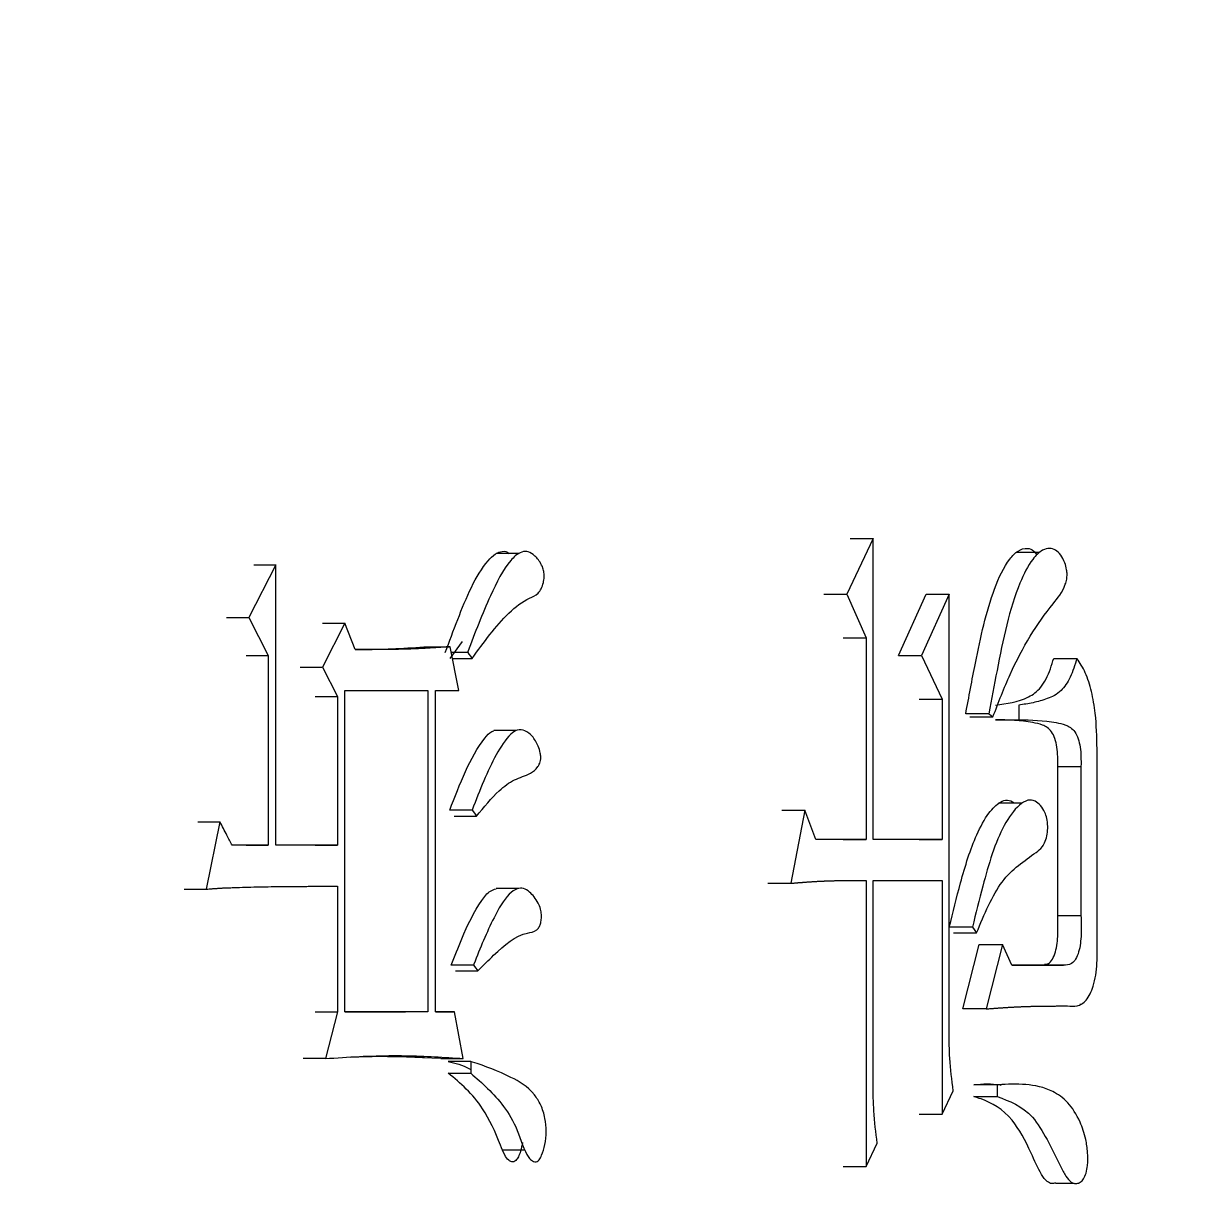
# Model space of a CAD drawing. Header units: millimetres. Extents: x 2371 to 4515, y 843 to 2359.
# Drawn here: x 3287.935 to 3292.25, y 1077.767 to 1082.064 of the extents above; entities that cross this region are included whole.
import ezdxf

# ---------------------------------------------------------------- set-up
doc = ezdxf.new("R2010")
doc.units = ezdxf.units.MM

msp = doc.modelspace()

# ---------------------------------------------------------------- linework, layer by layer
at = {"color": 7, "linetype": 'Continuous', "lineweight": 25}
for p, q in [((3291.0818, 1080.1558), (3290.9839, 1079.9503)), ((3291.0818, 1079.0416), (3291.0818, 1080.1558)), ((3289.769, 1080.1003), (3289.6853, 1080.1003)), ((3291.6982, 1080.1048), (3291.6118, 1080.1048)), ((3288.8699, 1080.0584), (3288.7694, 1079.8637)), ((3288.788, 1080.0584), (3288.8699, 1080.0584)), ((3288.8699, 1079.02), (3288.8699, 1080.0584)), ((3290.899, 1079.9503), (3290.9839, 1079.9503)), ((3290.9839, 1079.9503), (3291.0561, 1079.788)), ((3291.176, 1079.7231), (3291.2778, 1079.9503)), ((3291.3632, 1079.9503), (3291.2613, 1079.7231)), ((3291.2778, 1079.9503), (3291.3632, 1079.9503)), ((3291.3632, 1078.3277), (3291.3632, 1079.9503)), ((3288.6876, 1079.8637), (3288.7694, 1079.8637)), ((3288.7694, 1079.8637), (3288.842, 1079.7231)), ((3289.1252, 1079.8421), (3289.0422, 1079.6798)), ((3289.043, 1079.8421), (3289.1252, 1079.8421)), ((3289.1639, 1079.7447), (3289.1252, 1079.8421)), ((3289.4323, 1079.7555), (3289.5151, 1079.7555)), ((3289.5603, 1079.775), (3289.5136, 1079.7124)), ((3289.5478, 1079.5933), (3289.5151, 1079.7555)), ((3290.9711, 1079.788), (3291.0561, 1079.788)), ((3291.0561, 1079.788), (3291.0561, 1079.0416)), ((3288.7602, 1079.7231), (3288.842, 1079.7231)), ((3288.842, 1079.7231), (3288.842, 1079.02)), ((3289.5805, 1079.7339), (3289.5195, 1079.7339)), ((3289.5238, 1079.7124), (3289.5968, 1079.7124)), ((3291.176, 1079.7231), (3291.2613, 1079.7231)), ((3291.2613, 1079.7231), (3291.3378, 1079.5609)), ((3291.7505, 1079.7123), (3291.8366, 1079.7123)), ((3288.9601, 1079.6798), (3289.0422, 1079.6798)), ((3289.0422, 1079.6798), (3289.0976, 1079.5716)), ((3289.1252, 1079.5933), (3289.4332, 1079.5933)), ((3289.4605, 1079.5933), (3289.5478, 1079.5933)), ((3289.0154, 1079.5716), (3289.0976, 1079.5716)), ((3289.0976, 1079.5716), (3289.0976, 1079.02)), ((3291.2524, 1079.5609), (3291.3378, 1079.5609)), ((3291.3378, 1079.5609), (3291.3378, 1079.0416)), ((3291.6212, 1079.5392), (3291.6212, 1079.4851)), ((3291.4398, 1079.4959), (3291.5255, 1079.4959)), ((3291.5354, 1079.4851), (3291.6212, 1079.4851)), ((3289.7613, 1079.4451), (3289.6776, 1079.4451)), ((3291.9113, 1078.6739), (3291.9113, 1079.377)), ((3291.7655, 1079.3121), (3291.8516, 1079.3121)), ((3291.7655, 1078.7604), (3291.7655, 1079.3121)), ((3291.8516, 1079.3121), (3291.8516, 1078.7604)), ((3290.7438, 1079.1498), (3290.8285, 1079.1498)), ((3290.8285, 1079.1498), (3290.7765, 1078.8794)), ((3290.87, 1079.0416), (3290.8285, 1079.1498)), ((3291.6331, 1079.1756), (3291.5467, 1079.1756)), ((3288.5813, 1079.1065), (3288.6629, 1079.1065)), ((3288.6629, 1079.1065), (3288.6123, 1078.8577)), ((3289.5299, 1079.1282), (3289.6131, 1079.1282)), ((3288.842, 1079.02), (3288.7078, 1079.02)), ((3288.7601, 1079.02), (3288.842, 1079.02)), ((3289.0976, 1079.02), (3288.8699, 1079.02)), ((3289.0154, 1079.02), (3289.0976, 1079.02)), ((3291.0561, 1079.0416), (3290.87, 1079.0416)), ((3290.9711, 1079.0416), (3291.0561, 1079.0416)), ((3291.3378, 1079.0416), (3291.0818, 1079.0416)), ((3291.2524, 1079.0416), (3291.3378, 1079.0416)), ((3291.0561, 1078.8902), (3291.0561, 1077.8301)), ((3291.0818, 1078.8902), (3291.3378, 1078.8902)), ((3291.0818, 1078.133), (3291.0818, 1078.8902)), ((3291.3378, 1078.8902), (3291.3377, 1078.0248)), ((3288.5308, 1078.8577), (3288.6123, 1078.8577)), ((3289.0976, 1078.8685), (3289.0976, 1078.4034)), ((3289.7694, 1078.8602), (3289.6857, 1078.8602)), ((3290.6918, 1078.8794), (3290.7765, 1078.8794)), ((3291.7655, 1078.7604), (3291.8516, 1078.7604)), ((3291.4495, 1078.7171), (3291.4648, 1078.6954)), ((3291.3792, 1078.6954), (3291.4648, 1078.6954)), ((3291.4145, 1078.4142), (3291.4751, 1078.6522)), ((3291.4751, 1078.6522), (3291.5608, 1078.6522)), ((3291.5608, 1078.6522), (3291.5001, 1078.4142)), ((3291.596, 1078.5765), (3291.5608, 1078.6522)), ((3289.6023, 1078.5764), (3289.5193, 1078.5764)), ((3289.5354, 1078.5548), (3289.6185, 1078.5548)), ((3291.7867, 1078.5765), (3291.596, 1078.5765)), ((3291.596, 1078.5765), (3291.7007, 1078.5765)), ((3291.7007, 1078.5765), (3291.7867, 1078.5765)), ((3291.5001, 1078.4142), (3291.4145, 1078.4142)), ((3291.8471, 1078.432), (3291.853, 1078.432)), ((3289.0154, 1078.4034), (3289.0976, 1078.4034)), ((3289.0976, 1078.4034), (3289.0533, 1078.2303)), ((3289.4332, 1078.4034), (3289.1252, 1078.4034)), ((3289.1252, 1078.4034), (3289.3502, 1078.4034)), ((3289.4332, 1078.4034), (3289.3505, 1078.4034)), ((3289.5315, 1078.4034), (3289.4605, 1078.4034)), ((3289.4605, 1078.4034), (3289.5315, 1078.4034)), ((3289.5641, 1078.2303), (3289.5315, 1078.4034)), ((3289.0533, 1078.2303), (3288.9711, 1078.2303)), ((3289.481, 1078.2303), (3289.4124, 1078.2334)), ((3289.4813, 1078.2303), (3289.5641, 1078.2303)), ((3289.5914, 1078.2195), (3289.5084, 1078.2195)), ((3289.5914, 1078.2195), (3289.5914, 1078.1763)), ((3289.5082, 1078.1764), (3289.5914, 1078.1764)), ((3291.3377, 1078.0248), (3291.3784, 1078.1113)), ((3291.5406, 1078.133), (3291.4549, 1078.133)), ((3291.5406, 1078.133), (3291.5406, 1078.0896)), ((3291.4549, 1078.0896), (3291.5406, 1078.0896)), ((3291.0561, 1077.8301), (3291.0973, 1077.9166)), ((3289.7085, 1077.8924), (3289.7922, 1077.8925)), ((3291.7569, 1077.7693), (3291.826, 1077.7693)), ((3291.8389, 1077.7693), (3291.8435, 1077.7693))]:
    msp.add_line(p, q, dxfattribs=at)
at = {"color": 7, "linetype": 'Continuous', "lineweight": 25, "flags": 128}
for points in [[(3290.9968, 1080.1558), (3291.0183, 1080.1558), (3291.05, 1080.1558), (3291.0818, 1080.1558)], [(3289.5805, 1079.7339), (3289.5846, 1079.7284), (3289.5907, 1079.7204), (3289.5968, 1079.7123)], [(3289.1252, 1078.4034), (3289.1252, 1078.9983), (3289.1252, 1079.5933)], [(3289.4332, 1079.5933), (3289.4332, 1078.9983), (3289.4332, 1078.4034)], [(3289.4605, 1078.4034), (3289.4605, 1078.9983), (3289.4605, 1079.5933)], [(3291.5103, 1079.5068), (3291.4829, 1079.5068), (3291.4538, 1079.5068), (3291.4246, 1079.5068)], [(3291.5103, 1079.5068), (3291.5179, 1079.5014), (3291.5255, 1079.4959)], [(3289.5968, 1079.1498), (3289.5665, 1079.1498), (3289.5401, 1079.1498), (3289.5139, 1079.1498)], [(3289.5968, 1079.1498), (3289.605, 1079.139), (3289.6131, 1079.1282)], [(3291.4495, 1078.7171), (3291.4173, 1078.7171), (3291.3906, 1078.7171), (3291.364, 1078.7171)], [(3289.6023, 1078.5764), (3289.6104, 1078.5656), (3289.6185, 1078.5548)], [(3291.2523, 1078.0248), (3291.2737, 1078.0248), (3291.295, 1078.0248), (3291.3164, 1078.0248), (3291.3377, 1078.0248)], [(3290.9711, 1077.8301), (3290.9923, 1077.8301), (3291.0136, 1077.8301), (3291.0348, 1077.8301), (3291.0561, 1077.8301)]]:
    msp.add_lwpolyline(points, dxfattribs=at)
at = {"color": 7, "linetype": 'Continuous', "lineweight": 25}
for points, knots in [([(3225.4822, 1078.8051), (3228.0425, 1078.83), (3231.6229, 1078.8648), (3236.8922, 1079.1435), (3241.3566, 1079.4788), (3246.6726, 1080.0445), (3252.2416, 1080.8178), (3258.0551, 1081.8278), (3264.0263, 1083.0839), (3270.1024, 1084.5945), (3276.2403, 1086.3652), (3282.4055, 1088.3994), (3288.5691, 1090.6989), (3294.7059, 1093.2641), (3300.794, 1096.0945), (3306.8136, 1099.1883), (3312.7463, 1102.5429), (3318.5754, 1106.1551), (3324.2852, 1110.0206), (3329.8607, 1114.1348), (3335.288, 1118.492), (3340.5537, 1123.0862), (3345.645, 1127.9107), (3350.5499, 1132.9584), (3355.2568, 1138.2213), (3359.7546, 1143.6913), (3364.0328, 1149.3595), (3368.0815, 1155.2168), (3371.8911, 1161.2534), (3375.4528, 1167.4592), (3378.758, 1173.8239), (3381.7989, 1180.3364), (3384.568, 1186.9857), (3387.0584, 1193.76), (3389.2638, 1200.6477), (3391.1784, 1207.6365), (3392.797, 1214.7141), (3394.1148, 1221.8678), (3395.1277, 1229.0848), (3395.8321, 1236.352), (3396.225, 1243.6562), (3396.3039, 1250.984), (3396.0669, 1258.3221), (3395.5127, 1265.6568), (3394.6406, 1272.9745), (3393.4503, 1280.2615), (3391.9421, 1287.5041), (3390.1171, 1294.6887), (3387.9767, 1301.8015), (3385.5228, 1308.829), (3382.758, 1315.7577), (3379.6853, 1322.574), (3376.3082, 1329.2646), (3372.6306, 1335.8165), (3368.6569, 1342.2165), (3364.3919, 1348.4518), (3359.8408, 1354.5099), (3355.0088, 1360.3782), (3349.9017, 1366.0446), (3344.5251, 1371.4972), (3339.0784, 1376.5448), (3333.605, 1381.197), (3328.1467, 1385.4665), (3322.5218, 1389.5088), (3316.7404, 1393.3172), (3310.8129, 1396.8854), (3304.7505, 1400.2074), (3298.5647, 1403.2776), (3292.2681, 1406.0911), (3285.8744, 1408.6431), (3279.3992, 1410.9292), (3272.8615, 1412.9454), (3266.2866, 1414.6879), (3259.7137, 1416.1528), (3253.2199, 1417.3343), (3246.9304, 1418.2314), (3241.4067, 1418.8148), (3236.5239, 1419.1824), (3231.6998, 1419.4222), (3225.7254, 1419.5393), (3220.2086, 1419.4289), (3214.9394, 1419.1572), (3210.475, 1418.8198), (3205.1589, 1418.2548), (3199.5899, 1417.4813), (3193.7765, 1416.4713), (3187.8052, 1415.2152), (3181.7292, 1413.7046), (3175.5912, 1411.9339), (3169.426, 1409.8997), (3163.2625, 1407.6002), (3157.1256, 1405.035), (3151.0375, 1402.2046), (3145.018, 1399.1109), (3139.0852, 1395.7562), (3133.2561, 1392.144), (3127.5464, 1388.2785), (3121.9708, 1384.1644), (3116.5435, 1379.8072), (3111.2779, 1375.2129), (3106.1865, 1370.3884), (3101.2816, 1365.3408), (3096.5748, 1360.0778), (3092.077, 1354.6078), (3087.7987, 1348.9396), (3083.7501, 1343.0824), (3079.9404, 1337.0457), (3076.3786, 1330.8399), (3073.0739, 1324.4751), (3070.0312, 1317.9632), (3067.2692, 1311.3117), (3064.9321, 1305.0296), (3063.6536, 1300.9245), (3063.0904, 1299.116)], [0, 0, 0, 0, 0.010207, 0.014274, 0.021037, 0.028056, 0.035587, 0.043451, 0.051578, 0.059911, 0.06841, 0.077044, 0.085791, 0.094634, 0.103558, 0.112554, 0.121612, 0.130726, 0.13989, 0.149098, 0.158347, 0.167633, 0.176954, 0.186306, 0.195688, 0.205098, 0.214535, 0.223996, 0.233481, 0.242989, 0.252518, 0.262068, 0.271639, 0.281229, 0.290838, 0.300466, 0.310113, 0.319778, 0.329461, 0.339162, 0.348881, 0.358618, 0.368373, 0.378146, 0.387938, 0.397748, 0.407578, 0.417427, 0.427296, 0.437185, 0.447097, 0.457031, 0.466988, 0.47697, 0.486979, 0.497016, 0.507082, 0.517181, 0.527315, 0.537488, 0.547704, 0.556915, 0.566123, 0.575327, 0.584526, 0.593719, 0.602905, 0.612082, 0.621247, 0.630396, 0.639524, 0.64862, 0.657668, 0.666638, 0.675463, 0.683979, 0.691963, 0.697606, 0.703501, 0.71122, 0.721427, 0.725494, 0.732257, 0.739276, 0.746807, 0.754671, 0.762798, 0.771131, 0.77963, 0.788264, 0.797011, 0.805853, 0.814778, 0.823774, 0.832832, 0.841946, 0.85111, 0.860318, 0.869567, 0.878853, 0.888174, 0.897526, 0.906908, 0.916318, 0.925755, 0.935216, 0.944701, 0.954208, 0.963738, 0.973288, 0.982858, 0.992449, 1, 1, 1, 1]), ([(3289.4973, 1079.7339), (3289.5125, 1079.7747), (3289.5581, 1079.8976), (3289.6159, 1080.0347), (3289.681, 1080.1003), (3289.7079, 1080.1107), (3289.7264, 1080.1084), (3289.734, 1080.1004), (3289.7342, 1080.1003)], [0, 0, 0, 0, 0.248256, 0.747976, 0.841052, 0.91959, 0.998812, 1, 1, 1, 1]), ([(3289.5968, 1079.7124), (3289.6185, 1079.7421), (3289.6839, 1079.8318), (3289.7655, 1079.9203), (3289.8362, 1079.9457), (3289.8531, 1079.9693), (3289.8608, 1079.9903), (3289.8641, 1080.0115), (3289.8634, 1080.0303), (3289.8585, 1080.05), (3289.8454, 1080.0752), (3289.8248, 1080.0974), (3289.7989, 1080.1112), (3289.7696, 1080.1046), (3289.7194, 1080.0579), (3289.6545, 1079.9286), (3289.6069, 1079.807), (3289.5807, 1079.7347), (3289.5805, 1079.7339)], [0, 0, 0, 0, 0.113222, 0.341327, 0.387566, 0.408095, 0.428648, 0.444625, 0.457844, 0.471063, 0.493511, 0.536211, 0.570053, 0.604097, 0.65629, 0.801568, 0.997978, 1, 1, 1, 1]), ([(3291.4246, 1079.5068), (3291.4364, 1079.5694), (3291.4662, 1079.7281), (3291.5111, 1079.9338), (3291.5735, 1080.0676), (3291.6182, 1080.1135), (3291.6495, 1080.1224), (3291.674, 1080.1153), (3291.6841, 1080.1013), (3291.6874, 1080.0966)], [0, 0, 0, 0, 0.230113, 0.582915, 0.761626, 0.839199, 0.91746, 0.972398, 1, 1, 1, 1]), ([(3291.5255, 1079.4959), (3291.5462, 1079.5495), (3291.6089, 1079.7116), (3291.7037, 1079.8649), (3291.7858, 1079.9592), (3291.799, 1080.0041), (3291.8005, 1080.0232), (3291.7985, 1080.0444), (3291.7913, 1080.0704), (3291.7774, 1080.0967), (3291.7576, 1080.1156), (3291.7342, 1080.1219), (3291.7044, 1080.1135), (3291.6645, 1080.0739), (3291.5947, 1079.9369), (3291.5519, 1079.727), (3291.5202, 1079.5606), (3291.5103, 1079.507), (3291.5103, 1079.5068)], [0, 0, 0, 0, 0.116248, 0.351545, 0.417546, 0.429975, 0.440278, 0.450547, 0.466965, 0.490882, 0.515264, 0.540739, 0.570383, 0.616277, 0.689853, 0.900941, 0.999644, 1, 1, 1, 1]), ([(3289.1638, 1079.745), (3289.1749, 1079.745), (3289.2254, 1079.7451), (3289.3149, 1079.748), (3289.393, 1079.753), (3289.4321, 1079.7555)], [0, 0, 0, 0, 0.123403, 0.561636, 1, 1, 1, 1]), ([(3289.5151, 1079.7555), (3289.5056, 1079.7549), (3289.4912, 1079.7539), (3289.4757, 1079.7528), (3289.4674, 1079.7523), (3289.4626, 1079.7519), (3289.4566, 1079.7516), (3289.4518, 1079.7513), (3289.4458, 1079.7509), (3289.4411, 1079.7506), (3289.4351, 1079.7502), (3289.4303, 1079.7499), (3289.4243, 1079.7496), (3289.4195, 1079.7493), (3289.4135, 1079.749), (3289.4075, 1079.7487), (3289.4015, 1079.7484), (3289.3956, 1079.7481), (3289.3896, 1079.7478), (3289.3824, 1079.7475), (3289.3752, 1079.7472), (3289.3692, 1079.747), (3289.3632, 1079.7468), (3289.3548, 1079.7465), (3289.3452, 1079.7462), (3289.3368, 1079.746), (3289.3308, 1079.7459), (3289.326, 1079.7458), (3289.3199, 1079.7456), (3289.3151, 1079.7455), (3289.3091, 1079.7454), (3289.3043, 1079.7454), (3289.2983, 1079.7453), (3289.2923, 1079.7452), (3289.2863, 1079.7451), (3289.2803, 1079.745), (3289.2754, 1079.745), (3289.2694, 1079.7449), (3289.2646, 1079.7449), (3289.2586, 1079.7448), (3289.2538, 1079.7448), (3289.2477, 1079.7448), (3289.2429, 1079.7448), (3289.2369, 1079.7447), (3289.2321, 1079.7447), (3289.226, 1079.7447), (3289.2212, 1079.7447), (3289.2152, 1079.7447), (3289.2104, 1079.7447), (3289.2043, 1079.7447), (3289.1995, 1079.7447), (3289.1935, 1079.7447), (3289.1886, 1079.7447), (3289.1826, 1079.7447), (3289.1778, 1079.7447), (3289.1711, 1079.7447), (3289.1669, 1079.7447), (3289.1639, 1079.7447)], [0, 0, 0, 0, 0.082056, 0.123084, 0.133341, 0.153855, 0.164112, 0.184626, 0.194883, 0.215397, 0.225654, 0.246168, 0.256425, 0.276939, 0.287196, 0.30771, 0.328224, 0.338481, 0.358995, 0.379509, 0.400023, 0.420537, 0.430794, 0.451308, 0.492336, 0.51285, 0.523107, 0.543621, 0.553878, 0.574392, 0.584649, 0.605163, 0.61542, 0.635934, 0.656448, 0.666705, 0.687219, 0.697476, 0.71799, 0.728247, 0.748761, 0.759018, 0.779532, 0.789789, 0.810303, 0.82056, 0.841074, 0.851331, 0.871845, 0.882102, 0.902616, 0.912873, 0.933387, 0.943644, 0.964158, 0.974415, 1, 1, 1, 1]), ([(3291.5354, 1079.5392), (3291.5765, 1079.5445), (3291.634, 1079.5519), (3291.7053, 1079.5991), (3291.7342, 1079.6588), (3291.7466, 1079.6994), (3291.7505, 1079.7123)], [0, 0, 0, 0, 0.501394, 0.702631, 0.905702, 1, 1, 1, 1]), ([(3291.8366, 1079.7123), (3291.8289, 1079.6881), (3291.8138, 1079.6403), (3291.7759, 1079.5839), (3291.7269, 1079.5622), (3291.6744, 1079.5468), (3291.6389, 1079.5418), (3291.6212, 1079.5392)], [0, 0, 0, 0, 0.1777081, 0.35, 0.5672223, 0.7837017, 1, 1, 1, 1]), ([(3291.9113, 1079.377), (3291.9102, 1079.4213), (3291.9085, 1079.4942), (3291.8921, 1079.5898), (3291.8697, 1079.6619), (3291.8475, 1079.6957), (3291.8366, 1079.7123)], [0, 0, 0, 0, 0.347259, 0.569852, 0.787887, 1, 1, 1, 1]), ([(3289.6131, 1079.1282), (3289.6404, 1079.1617), (3289.6845, 1079.2158), (3289.7532, 1079.2665), (3289.8033, 1079.2792), (3289.8353, 1079.3021), (3289.8468, 1079.3218), (3289.8506, 1079.3341), (3289.8515, 1079.3476), (3289.8489, 1079.3662), (3289.8391, 1079.3945), (3289.8204, 1079.4263), (3289.7929, 1079.4465), (3289.7646, 1079.4502), (3289.7262, 1079.4223), (3289.6845, 1079.3561), (3289.6385, 1079.2586), (3289.6108, 1079.1871), (3289.5969, 1079.1501), (3289.5968, 1079.1498)], [0, 0, 0, 0, 0.157954, 0.255242, 0.35249, 0.401724, 0.417192, 0.427834, 0.438557, 0.45242, 0.478029, 0.52635, 0.573066, 0.619079, 0.658607, 0.768684, 0.881292, 0.999134, 1, 1, 1, 1]), ([(3291.7655, 1079.3121), (3291.7658, 1079.3363), (3291.7663, 1079.3837), (3291.7448, 1079.4479), (3291.709, 1079.4672), (3291.6401, 1079.4823), (3291.5818, 1079.4839), (3291.5354, 1079.4851)], [0, 0, 0, 0, 0.130352, 0.254709, 0.382976, 0.510106, 1, 1, 1, 1]), ([(3291.6212, 1079.4851), (3291.6676, 1079.4839), (3291.726, 1079.4823), (3291.795, 1079.4672), (3291.8308, 1079.4479), (3291.8523, 1079.3837), (3291.8518, 1079.3363), (3291.8516, 1079.3121)], [0, 0, 0, 0, 0.490042, 0.617207, 0.745492, 0.869777, 1, 1, 1, 1]), ([(3289.5137, 1079.1498), (3289.5324, 1079.1988), (3289.5701, 1079.2971), (3289.6233, 1079.3937), (3289.6626, 1079.4398), (3289.6748, 1079.4428), (3289.6776, 1079.4434)], [0, 0, 0, 0, 0.419977, 0.842492, 0.96479, 1, 1, 1, 1]), ([(3291.364, 1078.7171), (3291.3774, 1078.772), (3291.4065, 1078.8909), (3291.4522, 1079.0396), (3291.5057, 1079.1379), (3291.5458, 1079.1789), (3291.5792, 1079.1918), (3291.5961, 1079.1824), (3291.6046, 1079.1777)], [0, 0, 0, 0, 0.257863, 0.558231, 0.726196, 0.856576, 0.928062, 1, 1, 1, 1]), ([(3291.4648, 1078.6954), (3291.4938, 1078.7651), (3291.5526, 1078.906), (3291.6503, 1078.9673), (3291.7061, 1079.0094), (3291.7203, 1079.0342), (3291.727, 1079.0609), (3291.7293, 1079.0906), (3291.7263, 1079.1193), (3291.7168, 1079.1465), (3291.7018, 1079.169), (3291.6804, 1079.1867), (3291.6527, 1079.1901), (3291.6119, 1079.1626), (3291.5453, 1079.0701), (3291.4946, 1078.9003), (3291.462, 1078.7679), (3291.4495, 1078.7171)], [0, 0, 0, 0, 0.175531, 0.354652, 0.388166, 0.407747, 0.427401, 0.446675, 0.466945, 0.484382, 0.511375, 0.539761, 0.574487, 0.616877, 0.705288, 0.887114, 1, 1, 1, 1]), ([(3288.7078, 1079.02), (3288.7014, 1079.0323), (3288.6907, 1079.0529), (3288.6757, 1079.0818), (3288.6672, 1079.0983), (3288.6629, 1079.1065)], [0, 0, 0, 0, 0.428366, 0.714182, 1, 1, 1, 1]), ([(3290.7765, 1078.8794), (3290.7782, 1078.8795), (3290.7816, 1078.8798), (3290.7867, 1078.8802), (3290.7918, 1078.8806), (3290.7969, 1078.8811), (3290.8012, 1078.8814), (3290.8055, 1078.8818), (3290.8098, 1078.8821), (3290.8149, 1078.8825), (3290.8191, 1078.8828), (3290.8234, 1078.8832), (3290.8277, 1078.8835), (3290.8328, 1078.8839), (3290.837, 1078.8842), (3290.8413, 1078.8845), (3290.8456, 1078.8848), (3290.8498, 1078.8851), (3290.8541, 1078.8854), (3290.8584, 1078.8857), (3290.8635, 1078.886), (3290.8677, 1078.8862), (3290.872, 1078.8865), (3290.8762, 1078.8867), (3290.8805, 1078.8869), (3290.8848, 1078.8872), (3290.889, 1078.8874), (3290.8941, 1078.8876), (3290.8984, 1078.8878), (3290.9026, 1078.8879), (3290.9069, 1078.8881), (3290.9111, 1078.8883), (3290.9154, 1078.8884), (3290.9196, 1078.8886), (3290.9247, 1078.8887), (3290.929, 1078.8888), (3290.9332, 1078.889), (3290.9375, 1078.8891), (3290.9417, 1078.8892), (3290.946, 1078.8893), (3290.9502, 1078.8893), (3290.9545, 1078.8894), (3290.9587, 1078.8895), (3290.963, 1078.8896), (3290.9681, 1078.8897), (3290.9723, 1078.8897), (3290.9766, 1078.8898), (3290.9808, 1078.8898), (3290.985, 1078.8899), (3290.9893, 1078.8899), (3290.9935, 1078.8899), (3290.9986, 1078.89), (3291.0029, 1078.89), (3291.0071, 1078.89), (3291.0113, 1078.8901), (3291.0156, 1078.8901), (3291.0198, 1078.8901), (3291.024, 1078.8901), (3291.0291, 1078.8901), (3291.0334, 1078.8901), (3291.0376, 1078.8901), (3291.0418, 1078.8902), (3291.046, 1078.8902), (3291.0508, 1078.8902), (3291.0539, 1078.8902), (3291.0561, 1078.8902)], [0, 0, 0, 0, 0.018243, 0.036487, 0.05473, 0.072974, 0.091217, 0.100339, 0.118582, 0.136826, 0.155069, 0.164191, 0.182434, 0.200678, 0.218921, 0.228043, 0.246286, 0.26453, 0.273652, 0.291895, 0.310138, 0.328382, 0.337504, 0.355747, 0.37399, 0.383112, 0.401356, 0.419599, 0.437843, 0.446964, 0.465208, 0.483451, 0.492573, 0.510816, 0.52906, 0.547303, 0.556425, 0.574668, 0.592912, 0.602033, 0.620277, 0.63852, 0.647642, 0.665886, 0.684129, 0.702372, 0.711494, 0.729738, 0.747981, 0.757103, 0.775346, 0.79359, 0.811833, 0.820955, 0.839198, 0.857442, 0.866563, 0.884807, 0.90305, 0.921294, 0.930415, 0.948659, 0.966902, 0.976024, 1, 1, 1, 1]), ([(3288.6123, 1078.8577), (3288.6159, 1078.858), (3288.623, 1078.8585), (3288.6319, 1078.8592), (3288.6408, 1078.8598), (3288.648, 1078.8604), (3288.6569, 1078.861), (3288.664, 1078.8614), (3288.6711, 1078.8618), (3288.6782, 1078.8622), (3288.6854, 1078.8625), (3288.6978, 1078.863), (3288.7352, 1078.8642), (3288.7849, 1078.8657), (3288.8416, 1078.8669), (3288.877, 1078.8671), (3288.9018, 1078.8675), (3288.9141, 1078.8676), (3288.9212, 1078.8676), (3288.9283, 1078.8677), (3288.9353, 1078.8678), (3288.9442, 1078.8678), (3288.9512, 1078.8679), (3288.96, 1078.868), (3288.9671, 1078.868), (3288.9741, 1078.8681), (3288.9812, 1078.8681), (3288.9883, 1078.8681), (3288.9971, 1078.8682), (3289.0041, 1078.8682), (3289.0129, 1078.8683), (3289.02, 1078.8683), (3289.027, 1078.8683), (3289.034, 1078.8683), (3289.0411, 1078.8684), (3289.0481, 1078.8684), (3289.0534, 1078.8684), (3289.0578, 1078.8684), (3289.0622, 1078.8684), (3289.0657, 1078.8684), (3289.0701, 1078.8684), (3289.0736, 1078.8685), (3289.078, 1078.8685), (3289.0815, 1078.8685), (3289.085, 1078.8685), (3289.0901, 1078.8685), (3289.0943, 1078.8685), (3289.0976, 1078.8685)], [0, 0, 0, 0, 0.021887, 0.043773, 0.054717, 0.076603, 0.087547, 0.109433, 0.120377, 0.13132, 0.153207, 0.16415, 0.207923, 0.383017, 0.470564, 0.558111, 0.601884, 0.623771, 0.634714, 0.645657, 0.667544, 0.678487, 0.700374, 0.711317, 0.733204, 0.744147, 0.755091, 0.776977, 0.787921, 0.809807, 0.820751, 0.842637, 0.853581, 0.864524, 0.886411, 0.897354, 0.908297, 0.919241, 0.924712, 0.935656, 0.941127, 0.952071, 0.957542, 0.968486, 0.973957, 0.979429, 1, 1, 1, 1]), ([(3289.5191, 1078.5764), (3289.5319, 1078.609), (3289.5656, 1078.6948), (3289.612, 1078.7913), (3289.6587, 1078.8509), (3289.6784, 1078.8569), (3289.6857, 1078.8591)], [0, 0, 0, 0, 0.283457, 0.74635, 0.905734, 1, 1, 1, 1]), ([(3289.6185, 1078.5549), (3289.6377, 1078.5746), (3289.6955, 1078.6341), (3289.7682, 1078.6945), (3289.8289, 1078.6988), (3289.8447, 1078.7155), (3289.8502, 1078.7292), (3289.8534, 1078.7458), (3289.8538, 1078.7647), (3289.8503, 1078.7866), (3289.8365, 1078.8181), (3289.8146, 1078.8443), (3289.7874, 1078.8633), (3289.7608, 1078.8603), (3289.7202, 1078.8313), (3289.6655, 1078.733), (3289.6259, 1078.6387), (3289.6027, 1078.5776), (3289.6023, 1078.5764)], [0, 0, 0, 0, 0.107766, 0.324959, 0.382514, 0.397632, 0.412828, 0.427374, 0.444539, 0.463227, 0.487605, 0.551575, 0.589695, 0.627994, 0.678884, 0.799951, 0.99622, 1, 1, 1, 1]), ([(3291.7162, 1078.5797), (3291.7212, 1078.5799), (3291.7319, 1078.5805), (3291.7466, 1078.5976), (3291.7614, 1078.6334), (3291.7677, 1078.6918), (3291.7662, 1078.7374), (3291.7655, 1078.7604)], [0, 0, 0, 0, 0.123833, 0.265729, 0.412685, 0.704407, 1, 1, 1, 1]), ([(3291.8516, 1078.7604), (3291.8523, 1078.7374), (3291.8538, 1078.6917), (3291.8475, 1078.6335), (3291.8327, 1078.5973), (3291.8131, 1078.5764), (3291.797, 1078.5765), (3291.7867, 1078.5765)], [0, 0, 0, 0, 0.261231, 0.519065, 0.649006, 0.774533, 1, 1, 1, 1]), ([(3291.8017, 1078.4251), (3291.8135, 1078.424), (3291.8372, 1078.4218), (3291.8729, 1078.4421), (3291.9015, 1078.4999), (3291.9129, 1078.5838), (3291.9118, 1078.6437), (3291.9113, 1078.6739)], [0, 0, 0, 0, 0.177715, 0.356357, 0.541048, 0.768767, 1, 1, 1, 1]), ([(3291.5001, 1078.4142), (3291.5019, 1078.4144), (3291.5055, 1078.4146), (3291.5109, 1078.415), (3291.5163, 1078.4155), (3291.5217, 1078.4159), (3291.5271, 1078.4163), (3291.5316, 1078.4166), (3291.5361, 1078.4169), (3291.5406, 1078.4172), (3291.5459, 1078.4176), (3291.5513, 1078.418), (3291.5558, 1078.4183), (3291.5603, 1078.4186), (3291.5648, 1078.4189), (3291.5693, 1078.4192), (3291.5737, 1078.4195), (3291.5782, 1078.4198), (3291.5836, 1078.4202), (3291.589, 1078.4205), (3291.5934, 1078.4207), (3291.5979, 1078.421), (3291.6024, 1078.4212), (3291.6078, 1078.4215), (3291.6123, 1078.4217), (3291.6185, 1078.422), (3291.6248, 1078.4223), (3291.6319, 1078.4226), (3291.6364, 1078.4228), (3291.6409, 1078.423), (3291.6453, 1078.4231), (3291.6498, 1078.4233), (3291.6543, 1078.4234), (3291.6588, 1078.4235), (3291.6641, 1078.4237), (3291.6695, 1078.4238), (3291.6739, 1078.4239), (3291.6784, 1078.424), (3291.6829, 1078.4241), (3291.6882, 1078.4242), (3291.6927, 1078.4243), (3291.6971, 1078.4244), (3291.7016, 1078.4245), (3291.707, 1078.4245), (3291.7114, 1078.4246), (3291.7159, 1078.4246), (3291.7203, 1078.4247), (3291.7257, 1078.4247), (3291.7301, 1078.4248), (3291.7346, 1078.4248), (3291.739, 1078.4249), (3291.7444, 1078.4249), (3291.7488, 1078.4249), (3291.7533, 1078.4249), (3291.7577, 1078.425), (3291.7631, 1078.425), (3291.7675, 1078.425), (3291.772, 1078.425), (3291.7764, 1078.425), (3291.7817, 1078.425), (3291.7862, 1078.425), (3291.7906, 1078.425), (3291.7955, 1078.425), (3291.7995, 1078.4251), (3291.8017, 1078.4251)], [0, 0, 0, 0, 0.017781, 0.035561, 0.053342, 0.071122, 0.088903, 0.106683, 0.115574, 0.133354, 0.151135, 0.168916, 0.186696, 0.195586, 0.213367, 0.231148, 0.240038, 0.257818, 0.275599, 0.29338, 0.31116, 0.320051, 0.337831, 0.355612, 0.373392, 0.382283, 0.417844, 0.435624, 0.453405, 0.462295, 0.480076, 0.497857, 0.506747, 0.524527, 0.542308, 0.560089, 0.577869, 0.586759, 0.60454, 0.622321, 0.640101, 0.648992, 0.666772, 0.684553, 0.702333, 0.711224, 0.729004, 0.746785, 0.764565, 0.773456, 0.791236, 0.809017, 0.826797, 0.835688, 0.853468, 0.871249, 0.889029, 0.89792, 0.9157, 0.933481, 0.951262, 0.960152, 0.977932, 1, 1, 1, 1]), ([(3291.3784, 1078.1113), (3291.3734, 1078.1511), (3291.3643, 1078.2222), (3291.3635, 1078.2954), (3291.3632, 1078.3277)], [0, 0, 0, 0, 0.558835, 1, 1, 1, 1]), ([(3289.0533, 1078.2303), (3289.0953, 1078.2331), (3289.1425, 1078.2363), (3289.2, 1078.239), (3289.2575, 1078.2409), (3289.3811, 1078.2427), (3289.4933, 1078.2351), (3289.5641, 1078.2303)], [0, 0, 0, 0, 0.2447343, 0.2753248, 0.336506, 0.5812465, 1, 1, 1, 1]), ([(3289.146, 1078.2361), (3289.1869, 1078.2376), (3289.2494, 1078.2399), (3289.3621, 1078.237), (3289.4031, 1078.2354), (3289.4192, 1078.2346), (3289.4198, 1078.2346), (3289.42, 1078.2346)], [0, 0, 0, 0, 0.537965, 0.821873, 0.950268, 0.983843, 1, 1, 1, 1]), ([(3289.5082, 1078.2195), (3289.5349, 1078.2134), (3289.5631, 1078.207), (3289.5898, 1078.1908), (3289.5914, 1078.1899)], [0, 0, 0, 0, 0.943062, 1, 1, 1, 1]), ([(3289.5914, 1078.1763), (3289.6337, 1078.1395), (3289.6972, 1078.0842), (3289.7673, 1077.9703), (3289.7903, 1077.881), (3289.8179, 1077.8511), (3289.8288, 1077.8466), (3289.8375, 1077.8483), (3289.8464, 1077.8566), (3289.8572, 1077.877), (3289.8672, 1077.9123), (3289.873, 1077.96), (3289.8678, 1078.0122), (3289.8521, 1078.0601), (3289.8119, 1078.1224), (3289.7238, 1078.1725), (3289.6439, 1078.203), (3289.5936, 1078.2188), (3289.5914, 1078.2195)], [0, 0, 0, 0, 0.1930812, 0.2901568, 0.3867544, 0.4079782, 0.4214469, 0.4325975, 0.4437544, 0.4622043, 0.496546, 0.5338287, 0.5720704, 0.6152668, 0.6592885, 0.7890274, 0.9907551, 1, 1, 1, 1]), ([(3289.7831, 1077.9192), (3289.7811, 1077.9083), (3289.7776, 1077.8892), (3289.7688, 1077.8671), (3289.7603, 1077.8533), (3289.7515, 1077.8472), (3289.7421, 1077.8472), (3289.7299, 1077.8548), (3289.7149, 1077.875), (3289.6879, 1077.9467), (3289.6294, 1078.0751), (3289.5534, 1078.1386), (3289.5082, 1078.1763)], [0, 0, 0, 0, 0.052352, 0.091245, 0.123383, 0.145705, 0.168025, 0.200351, 0.251226, 0.32, 0.595425, 1, 1, 1, 1]), ([(3291.0973, 1077.9166), (3291.0921, 1077.9564), (3291.083, 1078.0275), (3291.0822, 1078.1007), (3291.0818, 1078.133)], [0, 0, 0, 0, 0.558835, 1, 1, 1, 1]), ([(3291.4549, 1078.133), (3291.4875, 1078.1363), (3291.5214, 1078.1397), (3291.5548, 1078.1322), (3291.556, 1078.1319)], [0, 0, 0, 0, 0.963669, 1, 1, 1, 1]), ([(3291.5406, 1078.0896), (3291.5868, 1078.073), (3291.6802, 1078.0394), (3291.7488, 1077.882), (3291.7938, 1077.7957), (3291.8133, 1077.7718), (3291.8323, 1077.7652), (3291.8483, 1077.7704), (3291.8619, 1077.784), (3291.8716, 1077.8062), (3291.8771, 1077.8403), (3291.8771, 1077.8835), (3291.8692, 1077.9403), (3291.8455, 1078.0076), (3291.8039, 1078.0732), (3291.7022, 1078.1413), (3291.6114, 1078.1365), (3291.5423, 1078.1331), (3291.5406, 1078.133)], [0, 0, 0, 0, 0.166517, 0.336736, 0.370754, 0.398968, 0.419707, 0.44043, 0.457693, 0.475082, 0.493885, 0.523597, 0.555079, 0.603262, 0.6747, 0.747935, 0.993843, 1, 1, 1, 1]), ([(3291.7569, 1077.7697), (3291.7524, 1077.7683), (3291.7422, 1077.7653), (3291.7237, 1077.775), (3291.6966, 1077.8124), (3291.6594, 1077.9), (3291.5935, 1078.0259), (3291.5129, 1078.0711), (3291.4638, 1078.0867), (3291.4549, 1078.0896)], [0, 0, 0, 0, 0.03863, 0.087354, 0.158017, 0.316578, 0.581064, 0.923841, 1, 1, 1, 1])]:
    msp.add_open_spline(points, degree=3, knots=knots, dxfattribs=at)

doc.saveas('drawing.dxf')
